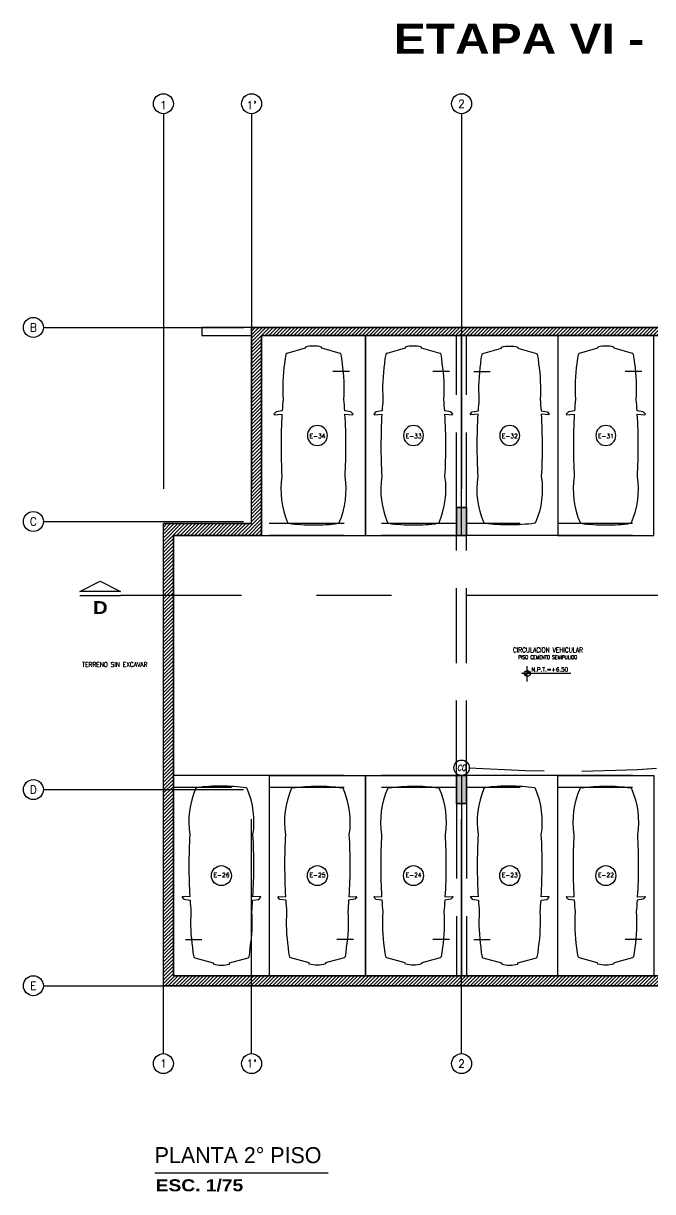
# Model space of a CAD drawing. Extents: x 226317 to 226469, y 8188101 to 8188260.
# Drawn here: x 226341.34 to 226357.07, y 8188146.51 to 8188175.71 of the extents above; entities that cross this region are included whole.
import ezdxf
from ezdxf.enums import TextEntityAlignment as Align

# ---------------------------------------------------------------- set-up
doc = ezdxf.new("R2010")
doc.units = 0
doc.header["$LTSCALE"] = 15
for name, pattern in [('CENTER', [2, 1.25, -0.25, 0.25, -0.25]), ('HIDDEN2', [0.1875, 0.125, -0.0625]), ('PHANTOM', [2.5, 1.25, -0.25, 0.25, -0.25, 0.25, -0.25]), ('PHANTOM2', [1.25, 0.625, -0.125, 0.125, -0.125, 0.125, -0.125])]:
    doc.linetypes.add(name, pattern=pattern)
doc.layers.get('0').update_dxf_attribs({"color": 250})
for name, color, linetype in [('A-EJES', 250, 'PHANTOM'), ('A-ESTRUCTURA-HATCH', 250, 'Continuous'), ('A-ESTRUCTURA-MUROS', 252, 'Continuous'), ('A-ESTRUCTURA-VIGAS', 250, 'HIDDEN2'), ('A-MOBILIARIO', 250, 'Continuous'), ('A-NIVELES-NPT', 252, 'Continuous'), ('A-NUMERO ESTAC', 250, 'Continuous'), ('A-TEXTO-ACABADO PISO', 250, 'Continuous'), ('A-TEXTO-AMBIENTES', 252, 'Continuous'), ('A-TEXTO-INDICACIONES', 250, 'Continuous'), ('A-TEXTO-TITULOS', 250, 'Continuous'), ('A_50_CortesElev', 250, 'CENTER'), ('L11 Borde Laminas y Ejes', 150, 'Continuous'), ('L12 Texto', 12, 'Continuous'), ('L5 Linea mediana segmentada', 191, 'HIDDEN2'), ('L6 Linea fina', 141, 'Continuous')]:
    doc.layers.add(name, color=color, linetype=linetype)
doc.layers.add('A-ESTRUCTURA-PLACAS', color=252, linetype='Continuous', lineweight=35)
doc.layers.add('A-MUROS', color=252, linetype='Continuous', lineweight=30)
doc.styles.add('JNV ING', font='romans.shx', dxfattribs={"width": 0.7, "oblique": 8, "height": 0.15})
doc.styles.add('R160-75', font='ariblk.ttf', dxfattribs={"height": 0.6})
doc.styles.add('R175-75', font='GOTHIC.TTF', dxfattribs={"height": 0.4})
doc.styles.add('R80', font='romans.shx', dxfattribs={"width": 0.8, "oblique": 15, "height": 0.1})
doc.styles.add('ROMANS', font='romans.shx', dxfattribs={"width": 0.8})

# ---------------------------------------------------------------- blocks, each defined once
blk = doc.blocks.new('*U78')
at = {"ltscale": 0.5}
blk.add_line((2.1, 4.097), (1.687, 4.097), dxfattribs=at)
blk.add_lwpolyline([(0, 0), (2.4, 0), (2.4, 5), (0, 5)], close=True, dxfattribs=at)
blk.add_lwpolyline([(1.988, 3.029), (2.175, 3.018), (2.189, 3.033), (2.136, 3.092), (1.982, 3.115, 0.005253), (1.961, 3.403, 0.053235), (1.923, 4.298), (1.91, 4.424), (1.891, 4.525), (1.886, 4.535, 0.218656), (1.867, 4.551), (1.406, 4.68), (1.402, 4.708, 0.091554), (1.2, 4.734, 0.09162), (0.998, 4.709), (0.994, 4.682), (0.533, 4.552, 0.218656), (0.514, 4.536), (0.509, 4.527), (0.49, 4.425), (0.477, 4.3, 0.053235), (0.439, 3.404, 0.005253), (0.418, 3.116), (0.264, 3.093), (0.211, 3.034), (0.225, 3.019), (0.412, 3.03, 0.028265), (0.41, 1.476, 0.139924), (0.555, 0.325, 0.272148), (0.579, 0.306, 0.035353), (1.2, 0.266, 0.045639), (1.819, 0.305, 0.272148), (1.843, 0.324, 0.139889), (1.99, 1.475, 0.028265)], format="xyb", close=True, dxfattribs=at)
blk = doc.blocks.new('*U79')
at = {"ltscale": 0.5}
blk.add_line((2.102, 4.097), (1.69, 4.097), dxfattribs=at)
blk.add_lwpolyline([(0, 0), (2.405, 0), (2.405, 5), (0, 5)], close=True, dxfattribs=at)
blk.add_lwpolyline([(1.99, 3.029), (2.177, 3.018), (2.191, 3.033), (2.138, 3.092), (1.985, 3.115, 0.005253), (1.963, 3.403, 0.053235), (1.925, 4.298), (1.912, 4.424), (1.893, 4.525), (1.889, 4.535, 0.218656), (1.87, 4.551), (1.408, 4.68), (1.405, 4.708, 0.091554), (1.203, 4.734, 0.09162), (1, 4.709), (0.997, 4.682), (0.535, 4.552, 0.218656), (0.516, 4.536), (0.512, 4.527), (0.493, 4.425), (0.48, 4.3, 0.053235), (0.442, 3.404, 0.005253), (0.42, 3.116), (0.267, 3.093), (0.214, 3.034), (0.228, 3.019), (0.415, 3.03, 0.028265), (0.412, 1.476, 0.139924), (0.557, 0.325, 0.272148), (0.581, 0.306, 0.035353), (1.203, 0.266, 0.045639), (1.822, 0.305, 0.272148), (1.846, 0.324, 0.139889), (1.993, 1.475, 0.028265)], format="xyb", close=True, dxfattribs=at)
blk = doc.blocks.new('*U95')
at = {"ltscale": 0.5}
blk.add_line((2.198, 4.097), (1.785, 4.097), dxfattribs=at)
blk.add_lwpolyline([(0, 0), (2.595, 0), (2.595, 5), (0, 5)], close=True, dxfattribs=at)
blk.add_lwpolyline([(2.085, 3.029), (2.272, 3.018), (2.286, 3.033), (2.233, 3.092), (2.08, 3.115, 0.005253), (2.058, 3.403, 0.053235), (2.02, 4.298), (2.007, 4.424), (1.988, 4.525), (1.984, 4.535, 0.218656), (1.965, 4.551), (1.503, 4.68), (1.5, 4.708, 0.091554), (1.298, 4.734, 0.09162), (1.095, 4.709), (1.092, 4.682), (0.63, 4.552, 0.218656), (0.611, 4.536), (0.607, 4.527), (0.588, 4.425), (0.575, 4.3, 0.053235), (0.537, 3.404, 0.005253), (0.515, 3.116), (0.362, 3.093), (0.309, 3.034), (0.323, 3.019), (0.51, 3.03, 0.028265), (0.507, 1.476, 0.139924), (0.652, 0.325, 0.272148), (0.676, 0.306, 0.035353), (1.298, 0.266, 0.045639), (1.917, 0.305, 0.272148), (1.941, 0.324, 0.139889), (2.088, 1.475, 0.028265)], format="xyb", close=True, dxfattribs=at)
blk = doc.blocks.new('*U93')
at = {"ltscale": 0.5}
blk.add_line((2.1, 4.097), (1.687, 4.097), dxfattribs=at)
blk.add_lwpolyline([(0, 0), (2.4, 0), (2.4, 5), (0, 5)], close=True, dxfattribs=at)
blk.add_lwpolyline([(1.988, 3.029), (2.175, 3.018), (2.189, 3.033), (2.136, 3.092), (1.982, 3.115, 0.005253), (1.961, 3.403, 0.053235), (1.923, 4.298), (1.91, 4.424), (1.891, 4.525), (1.886, 4.535, 0.218656), (1.867, 4.551), (1.406, 4.68), (1.402, 4.708, 0.091554), (1.2, 4.734, 0.09162), (0.998, 4.709), (0.994, 4.682), (0.533, 4.552, 0.218656), (0.514, 4.536), (0.509, 4.527), (0.49, 4.425), (0.477, 4.3, 0.053235), (0.439, 3.404, 0.005253), (0.418, 3.116), (0.264, 3.093), (0.211, 3.034), (0.225, 3.019), (0.412, 3.03, 0.028265), (0.41, 1.476, 0.139924), (0.555, 0.325, 0.272148), (0.579, 0.306, 0.035353), (1.2, 0.266, 0.045639), (1.819, 0.305, 0.272148), (1.843, 0.324, 0.139889), (1.99, 1.475, 0.028265)], format="xyb", close=True, dxfattribs=at)
blk = doc.blocks.new('EST P2')
at = {"layer": 'A-ESTRUCTURA-HATCH'}
h = blk.add_hatch(dxfattribs=at)
h.set_pattern_fill('ANSI31', color=256, scale=0.02)
h.set_pattern_definition([(45, (-226392.07709, -8188163.05961), (-0.04490128060535, 0.04490128060535), [])])
h.paths.add_polyline_path([(-3.61, 5.05), (-3.61, 4.85), (-44.785, 4.85), (-44.785, -0.15), (-46.99, -0.15), (-46.99, -11.15), (-3.61, -11.15), (-3.61, -11.4), (-47.24, -11.4), (-47.24, 0.15), (-45.035, 0.15), (-45.035, 5.05)])
h.paths.add_polyline_path([(5.876, 4.85), (5.876, 5.05), (35.53, 5.05), (35.53, 4.85)])
h.paths.add_polyline_path([(35.58, -11.15), (71.88, -11.15), (71.88, -11.4), (35.58, -11.4)])
h.paths.add_polyline_path([(-3.56, -11.15), (35.53, -11.15), (35.53, -11.4), (-3.56, -11.4)])
edge = h.paths.add_edge_path()
edge.add_arc((63.301, -0.15), 9.7, 360, 180)
edge.add_line((53.601, -0.15), (53.801, -0.15))
edge.add_arc((63.301, -0.15), 9.5, 360, 180, ccw=False)
edge.add_line((72.801, -0.15), (73.001, -0.15))
h.paths.add_polyline_path([(47.915, 5.05), (35.58, 5.05), (35.58, 4.85), (47.915, 4.85)])
edge = h.paths.add_edge_path()
edge.add_arc((63.301, -0.15), 3.3, 0.0011, 49.9945)
edge.add_line((65.422, 2.378), (65.422, -0.15))
edge.add_line((65.422, -0.15), (65.272, -0.15))
edge.add_line((65.272, -0.15), (65.272, 2.496))
edge.add_arc((63.301, -0.15), 3.3, 53.3155, 179.9999)
edge.add_line((60.001, -0.15), (59.801, -0.15))
edge.add_arc((63.301, -0.15), 3.5, 0.001, 179.9999, ccw=False)
edge.add_line((66.801, -0.15), (66.601, -0.15))
edge.add_line((66.601, -0.15), (66.601, -0.15))
h.paths.add_polyline_path([(51.865, 4.85), (53.376, 4.85), (53.376, 5.05), (51.865, 5.05)])
h = blk.add_hatch(color=256, dxfattribs=at)
h.dxf.hatch_style = 1
h.paths.add_polyline_path([(1.925, -0.151), (-0.175, -0.151), (-0.175, 4.85), (-3.56, 4.85), (-3.56, 5.05), (3.775, 5.05), (3.775, 3.2), (3.625, 3.2), (3.625, 4.85), (-0.025, 4.85), (-0.025, 2.2), (3.775, 2.2), (3.775, 2.05), (-0.025, 2.05), (-0.025, 0), (1.925, 0)])
h.paths.add_polyline_path([(51.865, 5.05), (47.915, 5.05), (47.915, -0.15), (50.25, -0.15), (50.25, 0), (48.065, 0), (48.065, 2.05), (50.015, 2.05), (50.015, 2.2), (48.065, 2.2), (48.065, 4.85), (51.715, 4.85), (51.715, 1.9), (51.865, 1.9)])
h.paths.add_polyline_path([(71.63, -6.15), (71.88, -6.15), (71.88, -6.85), (71.63, -6.85)])
h.paths.add_polyline_path([(64.42, -6.15), (64.67, -6.15), (64.67, -6.85), (64.42, -6.85)])
h.paths.add_polyline_path([(57.21, -6.15), (57.46, -6.15), (57.46, -6.85), (57.21, -6.85)])
h.paths.add_polyline_path([(50, -6.15), (50.25, -6.15), (50.25, -6.85), (50, -6.85)])
h.paths.add_polyline_path([(42.79, -6.15), (43.04, -6.15), (43.04, -6.85), (42.79, -6.85)])
h.paths.add_polyline_path([(42.79, 0.55), (43.04, 0.55), (43.04, -0.15), (42.79, -0.15)])
h.paths.add_polyline_path([(35.58, -6.15), (35.83, -6.15), (35.83, -6.85), (35.58, -6.85)])
h.paths.add_polyline_path([(35.58, 0.55), (35.83, 0.55), (35.83, -0.15), (35.58, -0.15)])
h.paths.add_polyline_path([(35.28, -6.15), (35.53, -6.15), (35.53, -6.85), (35.28, -6.85)])
h.paths.add_polyline_path([(35.28, 0.55), (35.53, 0.55), (35.53, -0.15), (35.28, -0.15)])
h.paths.add_polyline_path([(30.28, -6.15), (30.53, -6.15), (30.53, -6.85), (30.28, -6.85)])
h.paths.add_polyline_path([(30.28, 0.55), (30.53, 0.55), (30.53, -0.15), (30.28, -0.15)])
h.paths.add_polyline_path([(23.07, -6.15), (23.32, -6.15), (23.32, -6.85), (23.07, -6.85)])
h.paths.add_polyline_path([(23.07, 0.55), (23.32, 0.55), (23.32, -0.15), (23.07, -0.15)])
h.paths.add_polyline_path([(18.07, -6.15), (18.32, -6.15), (18.32, -6.85), (18.07, -6.85)])
h.paths.add_polyline_path([(18.07, 0.55), (18.32, 0.55), (18.32, -0.15), (18.07, -0.15)])
h.paths.add_polyline_path([(10.86, -6.15), (11.11, -6.15), (11.11, -6.85), (10.86, -6.85)])
h.paths.add_polyline_path([(10.86, 0.55), (11.11, 0.55), (11.11, -0.15), (10.86, -0.15)])
h.paths.add_polyline_path([(3.65, -6.15), (3.9, -6.15), (3.9, -6.85), (3.65, -6.85)])
h.paths.add_polyline_path([(3.626, 0.55), (3.9, 0.55), (3.9, -0.15), (3.626, -0.15)])
h.paths.add_polyline_path([(-3.56, -6.15), (-3.31, -6.15), (-3.31, -6.85), (-3.56, -6.85)])
h.paths.add_polyline_path([(-3.56, 0.55), (-3.31, 0.55), (-3.31, -0.15), (-3.56, -0.15)])
h.paths.add_polyline_path([(-3.86, -6.15), (-3.61, -6.15), (-3.61, -6.85), (-3.86, -6.85)])
h.paths.add_polyline_path([(-3.86, 0.55), (-3.61, 0.55), (-3.61, -0.15), (-3.86, -0.15)])
h.paths.add_polyline_path([(-11.07, -6.15), (-10.82, -6.15), (-10.82, -6.85), (-11.07, -6.85)])
h.paths.add_polyline_path([(-11.07, 0.55), (-10.82, 0.55), (-10.82, -0.15), (-11.07, -0.15)])
h.paths.add_polyline_path([(-18.28, -6.15), (-18.03, -6.15), (-18.03, -6.85), (-18.28, -6.85)])
h.paths.add_polyline_path([(-18.28, 0.55), (-18.03, 0.55), (-18.03, -0.15), (-18.28, -0.15)])
h.paths.add_polyline_path([(-25.49, -6.15), (-25.24, -6.15), (-25.24, -6.85), (-25.49, -6.85)])
h.paths.add_polyline_path([(-25.49, 0.55), (-25.24, 0.55), (-25.24, -0.15), (-25.49, -0.15)])
h.paths.add_polyline_path([(-32.7, -6.15), (-32.45, -6.15), (-32.45, -6.85), (-32.7, -6.85)])
h.paths.add_polyline_path([(-32.7, 0.55), (-32.45, 0.55), (-32.45, -0.15), (-32.7, -0.15)])
h.paths.add_polyline_path([(-39.91, -6.15), (-39.66, -6.15), (-39.66, -6.85), (-39.91, -6.85)])
h.paths.add_polyline_path([(-39.91, 0.55), (-39.66, 0.55), (-39.66, -0.15), (-39.91, -0.15)])
at = {"layer": 'A-ESTRUCTURA-MUROS'}
blk.add_lwpolyline([(-3.61, 5.05), (-3.61, 4.85), (-44.785, 4.85), (-44.785, -0.15), (-46.99, -0.15), (-46.99, -11.15), (-3.61, -11.15), (-3.61, -11.4), (-47.24, -11.4), (-47.24, 0.15), (-45.035, 0.15), (-45.035, 5.05)], close=True, dxfattribs=at)
at = {"layer": 'A-ESTRUCTURA-PLACAS'}
for points in [[(-39.91, 0.55), (-39.66, 0.55), (-39.66, -0.15), (-39.91, -0.15)], [(-39.91, -6.15), (-39.66, -6.15), (-39.66, -6.85), (-39.91, -6.85)]]:
    blk.add_lwpolyline(points, close=True, dxfattribs=at)
at = {"layer": 'A-ESTRUCTURA-VIGAS'}
for points in [[(-39.91, 0.55), (-39.91, 4.85)], [(-39.66, 0.55), (-39.66, 4.85)], [(-39.91, 0.15), (-44.785, 0.15)], [(-32.7, 0.15), (-39.66, 0.15)], [(-39.91, -0.15), (-44.785, -0.15)], [(-39.91, -6.15), (-39.91, -0.15)], [(-39.66, -6.15), (-39.66, -0.15)], [(-32.7, -0.15), (-39.66, -0.15)], [(-39.91, -6.15), (-46.99, -6.15)], [(-32.7, -6.15), (-39.66, -6.15)], [(-39.91, -6.45), (-46.99, -6.45)], [(-32.7, -6.45), (-39.66, -6.45)], [(-39.91, -6.85), (-39.91, -11.15)], [(-39.66, -6.85), (-39.66, -11.15)]]:
    blk.add_lwpolyline(points, dxfattribs=at)
blk.add_lwpolyline([(-46.99, -0.15), (-46.99, -0.15)], close=True, dxfattribs=at)
blk = doc.blocks.new('EJES 1P')
at = {"layer": 'A-EJES', "linetype": 'PHANTOM2'}
for points in [[(-2.231, 5.345), (-2.231, -4.158)], [(-0.026, 5.345), (-0.026, -4.158)], [(5.224, 5.345), (5.224, -4.158)], [(-5.234, 0), (-0.228, 0)], [(-5.234, -4.85), (-0.228, -4.85)], [(-5.234, -11.55), (-0.228, -11.55)], [(-2.231, -18.151), (-2.231, -12.292)], [(-0.026, -18.151), (-0.026, -12.292)], [(5.224, -18.151), (5.224, -12.292)], [(-5.234, -16.45), (-0.228, -16.45)]]:
    blk.add_lwpolyline(points, dxfattribs=at)
at = {"layer": 'A-EJES', "linetype": 'Continuous'}
for centre in [(-2.231, 5.592), (-0.026, 5.592), (5.224, 5.592), (-5.481, 0), (-5.481, -4.85), (-5.481, -11.55), (-5.481, -16.45), (-2.231, -18.398), (-0.026, -18.398), (5.224, -18.398)]:
    blk.add_circle(centre, 0.25, dxfattribs=at)
at = {"layer": 'A-EJES', "linetype": 'Continuous', "style": 'ROMANS'}
for s, p in [('1', (-2.231, 5.554)), ("1'", (-0.026, 5.554)), ('2', (5.224, 5.592)), ('B', (-5.481, 0)), ('C', (-5.481, -4.85)), ('D', (-5.481, -11.55)), ('E', (-5.481, -16.45)), ('1', (-2.231, -18.398)), ("1'", (-0.026, -18.398)), ('2', (5.224, -18.398))]:
    blk.add_text(s, height=0.2, dxfattribs=at).set_placement(p, align=Align.MIDDLE_CENTER)
blk = doc.blocks.new('*U70')
blk.add_line((-5.08, 3), (5.08, 3))
blk.add_lwpolyline([(5.08, 4.02), (-5.08, 4.02), (0, 6.56)], close=True)
at = {"linetype": 'Continuous', "style": 'R160-75'}
blk.add_attdef('A', text='', height=0.3, dxfattribs=at).set_placement((0, 0), align=Align.MIDDLE_CENTER)
blk = doc.blocks.new('Cortes-Elev.')
at = {"layer": 'A_50_CortesElev', "linetype": 'CENTER', "ltscale": 0.5}
blk.add_lwpolyline([(103.931, 28.354), (-19.094, 28.354)], dxfattribs=at)
ref = blk.add_blockref('*U70', (-19.602, 28.054), dxfattribs=dict(at, xscale=0.1000000000000001, yscale=0.1000000000000001, zscale=-0.1000000000000001))
ref.add_attrib('A', 'D', dxfattribs={"layer": '0', "linetype": 'Continuous', "extrusion": (0, 0, -1), "height": 0.32, "rotation": 180, "style": 'R160-75'}).set_placement((19.602, 28.054), align=Align.MIDDLE)
blk = doc.blocks.new('SIM NIVEL PLANTA')
at = {"linetype": 'Continuous'}
h = blk.add_hatch(dxfattribs=at)
h.set_pattern_fill('_USER', color=256, scale=0.099996, angle=45, style=0, pattern_type=0)
h.set_pattern_definition([(45, (35396.10581, 26516.4892), (-0.0707080889, 0.0707080889), [])])
h.paths.add_polyline_path([(-17.03, 0), (-15.53, 0, 0.409209), (-17.03, 1.47)])
h.paths.add_polyline_path([(-18.53, 0, 0.419236), (-17.03, -1.53), (-17.03, 0)])
for p, q in [((4.81, 0), (-20, 0)), ((-17.03, -3.97), (-17.03, 3.72))]:
    blk.add_line(p, q)
blk.add_circle((-17.03, -0.03), 1.5, dxfattribs=at)
at = {"style": 'R80'}
blk.add_attdef('N.P.T.+0.00', text='', height=2.03, dxfattribs=at).set_placement((-5.83, 2.01), align=Align.MIDDLE_CENTER)
blk = doc.blocks.new('EJE')
at = {"linetype": 'Continuous'}
blk.add_circle((0, 0), 0.5, dxfattribs=at)
at = {"layer": 'A-TEXTO-INDICACIONES', "style": 'ROMANS'}
blk.add_attdef('EJE', text='', height=0.22, rotation=0, dxfattribs=at).set_placement((0.007, 0.028), align=Align.MIDDLE_CENTER)
blk = doc.blocks.new('CO')
at = {"layer": 'L6 Linea fina', "ltscale": 0.5}
blk.add_circle((0, 0.192), 0.192, dxfattribs=at)
at = {"layer": 'L12 Texto', "ltscale": 1.5, "insert": (-0.105, 0.264), "char_height": 0.15, "attachment_point": 1, "style": 'JNV ING'}
blk.add_mtext_dynamic_manual_height_columns('CO', width=0.26754, gutter_width=0.75, heights=[0], dxfattribs=at)

msp = doc.modelspace()

# ---------------------------------------------------------------- linework, layer by layer
at = {"layer": 'A-MUROS'}
for p, q in [((226345.8027, 8188168.1097), (226345.8027, 8188167.9096)), ((226368.7027, 8188168.1096, 0), (226345.8027, 8188168.1096)), ((226345.8027, 8188167.9096), (226347.0421, 8188167.9096)), ((226347.0421, 8188163.2096), (226347.0421, 8188167.9096)), ((226347.2921, 8188167.9096), (226391.9021, 8188167.9096)), ((226347.2921, 8188162.9096), (226347.2921, 8188167.9096)), ((226344.8371, 8188151.6596), (226344.8371, 8188163.2096)), ((226347.0421, 8188163.2096), (226344.8371, 8188163.2096)), ((226345.0871, 8188151.9096), (226345.0871, 8188162.9096)), ((226345.0871, 8188162.9096), (226347.2921, 8188162.9096)), ((226344.8371, 8188151.6596), (226463.953, 8188151.6596)), ((226463.953, 8188151.9096), (226345.0871, 8188151.9096))]:
    msp.add_line(p, q, dxfattribs=at)
for points in [[(226352.1671, 8188162.9096), (226352.4171, 8188162.9096), (226352.4171, 8188163.6096), (226352.1671, 8188163.6096)], [(226352.1671, 8188156.9096), (226352.4171, 8188156.9096), (226352.4171, 8188156.2096), (226352.1671, 8188156.2096)]]:
    msp.add_lwpolyline(points, close=True, dxfattribs=at)
at = {"layer": 'A-TEXTO-TITULOS'}
msp.add_lwpolyline([(226344.6205, 8188146.9851), (226348.9567, 8188146.9851)], dxfattribs=at)
at = {"layer": 'L5 Linea mediana segmentada'}
msp.add_arc((226354.952, 8188191.2916, 0), 34.2745, 265.87006, 303.26636, dxfattribs=at)

# ---------------------------------------------------------------- block references
for name, p in [('EJES 1P', (226347.0678, 8188168.1096)), ('EST P2', (226392.0771, 8188163.0596))]:
    msp.add_blockref(name, p)
at = {"color": 2}
msp.add_blockref('CO', (226352.2921, 8188156.9146, 0), dxfattribs=at)
at = {"layer": 'A-MOBILIARIO'}
for name, p, rotation in [('*U95', (226347.2921, 8188162.9096), 7.056432374225115e-07), ('*U93', (226349.8871, 8188162.9096), 7.056432374225115e-07), ('*U78', (226354.6971, 8188162.9096), 7.056432374225115e-07), ('*U78', (226347.4871, 8188156.9096), 180.0000007056432), ('*U79', (226354.6971, 8188156.9096), 180.0000007056432)]:
    msp.add_blockref(name, p, dxfattribs=dict(at, rotation=rotation))
at = {"layer": 'A-MOBILIARIO', "xscale": -1}
for name, p, rotation in [('*U79', (226354.6971, 8188162.9096), 359.9999992943568), ('*U78', (226347.4871, 8188156.9096), 179.9999992943567), ('*U79', (226349.8871, 8188156.9096), 179.9999992943567), ('*U78', (226354.6971, 8188156.9096), 179.9999992943567)]:
    msp.add_blockref(name, p, dxfattribs=dict(at, rotation=rotation))
at = {"layer": 'A-NIVELES-NPT', "xscale": 0.05, "yscale": 0.05, "zscale": 0.05}
msp.add_blockref('SIM NIVEL PLANTA', (226354.7863, 8188159.4623), dxfattribs=at).add_auto_attribs({'N.P.T.+0.00': 'N.P.T.=+6.50'})
at = {"layer": 'A-NUMERO ESTAC'}
ref = msp.add_blockref('EJE', (226348.6871, 8188165.4098), dxfattribs=dict(at, xscale=-0.5, yscale=0.5, zscale=0.5, rotation=180))
ref.add_attrib('EJE', 'E-34', dxfattribs={"layer": 'A-TEXTO-INDICACIONES', "height": 0.11, "rotation": 360, "style": 'ROMANS'}).set_placement((226348.6905, 8188165.396), align=Align.MIDDLE_CENTER)
ref = msp.add_blockref('EJE', (226351.0896, 8188165.4098), dxfattribs=dict(at, xscale=-0.5, yscale=0.5, zscale=0.5, rotation=180))
ref.add_attrib('EJE', 'E-33', dxfattribs={"layer": 'A-TEXTO-INDICACIONES', "height": 0.11, "rotation": 360, "style": 'ROMANS'}).set_placement((226351.093, 8188165.396), align=Align.MIDDLE_CENTER)
ref = msp.add_blockref('EJE', (226353.4946, 8188165.4098), dxfattribs=dict(at, xscale=-0.5, yscale=0.5, zscale=0.5, rotation=180))
ref.add_attrib('EJE', 'E-32', dxfattribs={"layer": 'A-TEXTO-INDICACIONES', "height": 0.11, "rotation": 360, "style": 'ROMANS'}).set_placement((226353.498, 8188165.396), align=Align.MIDDLE_CENTER)
ref = msp.add_blockref('EJE', (226355.8971, 8188165.4098), dxfattribs=dict(at, xscale=-0.5, yscale=0.5, zscale=0.5, rotation=180))
ref.add_attrib('EJE', 'E-31', dxfattribs={"layer": 'A-TEXTO-INDICACIONES', "height": 0.11, "rotation": 360, "style": 'ROMANS'}).set_placement((226355.9005, 8188165.396), align=Align.MIDDLE_CENTER)
at = {"layer": 'A-NUMERO ESTAC', "xscale": 0.5, "yscale": 0.5, "zscale": 0.5}
for p, values in [((226346.2871, 8188154.4094), {'EJE': 'E-26'}), ((226348.6871, 8188154.4094), {'EJE': 'E-25'}), ((226351.0896, 8188154.4094), {'EJE': 'E-24'}), ((226353.4946, 8188154.4094), {'EJE': 'E-23'}), ((226355.8971, 8188154.4094), {'EJE': 'E-22'})]:
    msp.add_blockref('EJE', p, dxfattribs=at).add_auto_attribs(values)
at = {"layer": 'A_50_CortesElev'}
msp.add_blockref('Cortes-Elev.', (226362.8621, 8188133.0552), dxfattribs=at)

# ---------------------------------------------------------------- texts
at = {"layer": 'A-TEXTO-ACABADO PISO', "insert": (226354.4461, 8188159.9129), "char_height": 0.09, "attachment_point": 2, "style": 'ROMANS'}
msp.add_mtext_dynamic_manual_height_columns('PISO CEMENTO SEMIPULIDO', width=1.586307, gutter_width=12.5, heights=[0], dxfattribs=at)
at = {"layer": 'A-TEXTO-AMBIENTES', "char_height": 0.12, "width": 2.556211, "attachment_point": 5, "style": 'ROMANS'}
for s, insert in [('CIRCULACION VEHICULAR', (226354.451, 8188160.0502, 0)), ('TERRENO SIN EXCAVAR', (226343.623, 8188159.6859))]:
    msp.add_mtext(s, dxfattribs=dict(at, insert=insert))
at = {"layer": 'A-TEXTO-TITULOS', "attachment_point": 1}
for s, insert, char_height, width, style in [('PLANTA 2° PISO', (226344.6205, 8188147.6245), 0.4, 7.47408, 'R175-75'), ('ESC. 1/75', (226344.6457, 8188146.8214), 0.3, 10.725123, 'R160-75')]:
    msp.add_mtext(s, dxfattribs=dict(at, insert=insert, char_height=char_height, width=width, style=style))
at = {"layer": 'L11 Borde Laminas y Ejes', "style": 'R160-75'}
msp.add_text('ETAPA VI - TORRE E', height=0.75, dxfattribs=at).set_placement((226356.5576, 8188174.9477), align=Align.CENTER)

doc.saveas('drawing.dxf')
